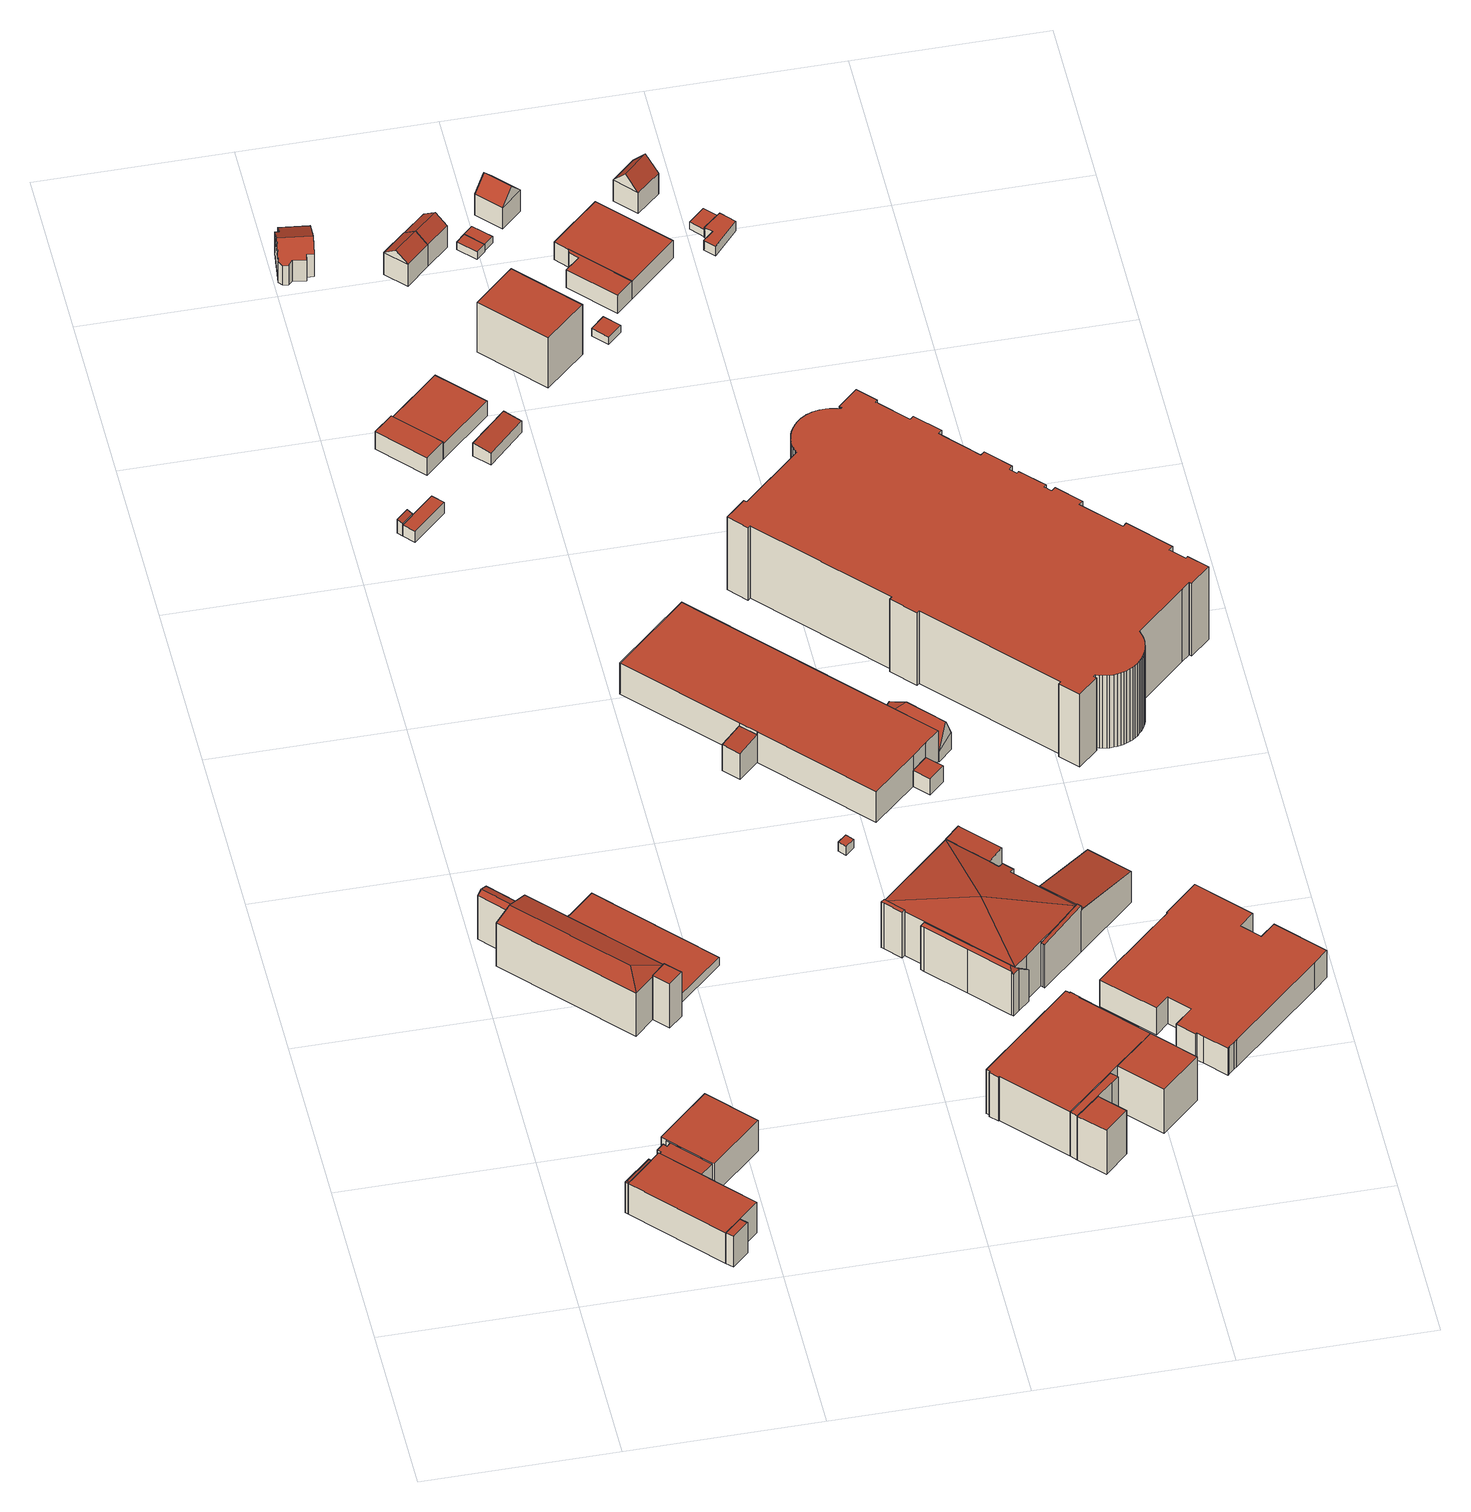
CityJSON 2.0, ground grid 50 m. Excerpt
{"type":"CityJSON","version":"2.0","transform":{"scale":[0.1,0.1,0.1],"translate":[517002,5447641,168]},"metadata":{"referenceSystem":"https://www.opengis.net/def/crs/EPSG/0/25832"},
"CityObjects":{
"building1":{"type":"Building","attributes":{"Gemeindeschluessel":"08125065","Geometrietyp2DReferenz":"3000","function":"31001_2050"},"address":[{"country":"Germany","locality":"Neckarsulm","thoroughfareNumber":"9","thoroughfareName":"Konrad-Zuse-Straße"}],"children":["building1-1","building1-2","building1-3","building1-4","building1-5"]},
"building1-1":{"type":"BuildingPart","attributes":{"roofType":"5000","measuredHeight":10.49},"parents":["building1"],"geometry":[{"type":"Solid","lod":"2","boundaries":[[[[0,1,2,3]],[[4,5,6]],[[6,5,0,7]],[[4,8,9,5]],[[0,3,7]],[[3,2,8,4]],[[7,3,4,6]],[[8,2,1,9]],[[9,1,0,5]]]],"semantics":{"surfaces":[{"type":"WallSurface"},{"type":"RoofSurface"},{"type":"GroundSurface"},{"type":"ClosureSurface"}],"values":[[0,1,1,0,1,0,1,2,3]]}}]},
"building1-2":{"type":"BuildingPart","attributes":{"roofType":"1000","measuredHeight":10.29},"parents":["building1"],"geometry":[{"type":"MultiSurface","lod":"2","boundaries":[[[10,11,9,1,12,13,14]],[[15,0,5,16,17,18,19]],[[15,12,1,0]],[[5,9,11,16]],[[17,10,14,18]],[[18,14,13,20,19]],[[21,15,19,20]],[[13,12,21,20]],[[9,5,0,1]],[[16,11,10,17]]],"semantics":{"surfaces":[{"type":"GroundSurface"},{"type":"RoofSurface"},{"type":"WallSurface"},{"type":"ClosureSurface"}],"values":[0,1,2,2,2,2,2,3,3,3]}}]},
"building1-3":{"type":"BuildingPart","attributes":{"roofType":"1000","measuredHeight":10.29},"parents":["building1"],"geometry":[{"type":"Solid","lod":"2","boundaries":[[[[22,23,10,17]],[[23,24,11,10]],[[16,11,24,25]],[[25,24,23,22]],[[25,22,17,16]],[[17,10,11,16]]]],"semantics":{"surfaces":[{"type":"WallSurface"},{"type":"GroundSurface"},{"type":"RoofSurface"},{"type":"ClosureSurface"}],"values":[[0,1,0,0,2,3]]}}]},
"building1-4":{"type":"BuildingPart","attributes":{"roofType":"1000","measuredHeight":9.85},"parents":["building1"],"geometry":[{"type":"MultiSurface","lod":"2","boundaries":[[[13,12,26,27,28,29,30,31,30,32]],[[33,26,12,21]],[[34,28,27,35]],[[36,31,30,37]],[[35,27,26,33]],[[37,30,29,38]],[[20,13,32,39]],[[37,38,34,35,33,21,20,39,37,36]],[[38,29,28,34]],[[30,37,39,32]],[[13,20,21,12]]],"semantics":{"surfaces":[{"type":"GroundSurface"},{"type":"WallSurface"},{"type":"RoofSurface"},{"type":"ClosureSurface"}],"values":[0,1,1,1,1,1,1,2,1,3,3]}}]},
"building1-5":{"type":"BuildingPart","attributes":{"roofType":"1000","measuredHeight":10.29},"parents":["building1"],"geometry":[{"type":"MultiSurface","lod":"2","boundaries":[[[40,41,42,43,44,45]],[[46,32,30,31,47,48,49]],[[44,49,48,45]],[[40,47,31,41]],[[43,46,49,44]],[[39,32,42]],[[42,32,46,43]],[[45,48,47,40]],[[37,39,42,41,36]],[[31,30,37,36]],[[32,39,37,30]]],"semantics":{"surfaces":[{"type":"RoofSurface"},{"type":"GroundSurface"},{"type":"WallSurface"},{"type":"ClosureSurface"}],"values":[0,1,2,2,2,2,2,2,2,3,3]}}]},
"building2":{"type":"Building","attributes":{"Gemeindeschluessel":"08125065","Geometrietyp2DReferenz":"3000","function":"31001_2020"},"address":[{"country":"Germany","locality":"Neckarsulm","thoroughfareName":"Konrad-Zuse-Straße"}],"children":["building2-1","building2-2","building2-3"]},
"building2-1":{"type":"BuildingPart","attributes":{"roofType":"1000","measuredHeight":14.84},"parents":["building2"],"geometry":[{"type":"Solid","lod":"2","boundaries":[[[[50,51,52,53]],[[54,55,56,52,51]],[[53,52,56,57]],[[57,56,55,58,59]],[[57,59,60,50,53]],[[60,61,54,51,50]],[[61,60,59,58]],[[55,54,61,58]]]],"semantics":{"surfaces":[{"type":"WallSurface"},{"type":"GroundSurface"},{"type":"RoofSurface"},{"type":"ClosureSurface"}],"values":[[0,1,0,0,2,0,0,3]]}}]},
"building2-2":{"type":"BuildingPart","attributes":{"roofType":"5000","measuredHeight":15.95},"parents":["building2"],"geometry":[{"type":"Solid","lod":"2","boundaries":[[[[62,63,64,65]],[[66,67,68,69]],[[70,66,69,71,72,58]],[[73,68,67,74,55,54,75,64,63]],[[76,63,62]],[[70,74,67,66]],[[77,75,54,61]],[[62,65,77,72,71]],[[65,64,75,77]],[[68,78,69]],[[58,55,74,70]],[[61,58,72,77]],[[55,58,61,54]],[[78,79,80,71,69]],[[81,80,79,78]],[[68,73,81,78]],[[76,62,71,80,81]],[[63,76,81,73]]]],"semantics":{"surfaces":[{"type":"WallSurface"},{"type":"RoofSurface"},{"type":"GroundSurface"},{"type":"ClosureSurface"}],"values":[[0,0,1,2,0,0,0,1,0,0,0,1,3,0,3,3,0,3]]}}]},
"building2-3":{"type":"BuildingPart","attributes":{"roofType":"3100","measuredHeight":15.41},"parents":["building2"],"geometry":[{"type":"Solid","lod":"2","boundaries":[[[[78,68,82,83]],[[83,82,84,85]],[[83,86,79,78]],[[85,84,63,76]],[[84,82,68,73,63]],[[85,86,83]],[[76,80,79,86,85]],[[76,81,80]],[[80,81,78,79]],[[81,73,68,78]],[[63,73,81,76]]]],"semantics":{"surfaces":[{"type":"WallSurface"},{"type":"RoofSurface"},{"type":"GroundSurface"},{"type":"ClosureSurface"}],"values":[[0,0,1,0,2,0,1,0,3,3,3]]}}]},
"building3":{"type":"Building","attributes":{"Gemeindeschluessel":"08125065","Geometrietyp2DReferenz":"3000","function":"31001_2112","roofType":"1000","measuredHeight":2.77},"address":[{"country":"Germany","locality":"Neckarsulm","thoroughfareName":"Konrad-Zuse-Straße"}],"geometry":[{"type":"Solid","lod":"2","boundaries":[[[[87,88,89,90]],[[90,89,91,92]],[[89,88,93,91]],[[87,90,92,94]],[[94,93,88,87]],[[92,91,93,94]]]],"semantics":{"surfaces":[{"type":"WallSurface"},{"type":"GroundSurface"},{"type":"RoofSurface"}],"values":[[0,0,1,2,0,0]]}}]},
"building4":{"type":"Building","attributes":{"Gemeindeschluessel":"08125065","Geometrietyp2DReferenz":"3000","function":"31001_2463"},"address":[{"country":"Germany","locality":"Neckarsulm","thoroughfareName":"Hohenloher Straße"}],"children":["building4-1","building4-2"]},
"building4-1":{"type":"BuildingPart","attributes":{"roofType":"2100","measuredHeight":4.59},"parents":["building4"],"geometry":[{"type":"Solid","lod":"2","boundaries":[[[[95,96,97,98,99]],[[100,95,99,101]],[[96,102,103,97]],[[100,102,96,95]],[[101,104,103,102,100]],[[104,101,99,98]],[[97,103,104,98]]]],"semantics":{"surfaces":[{"type":"WallSurface"},{"type":"RoofSurface"},{"type":"GroundSurface"},{"type":"ClosureSurface"}],"values":[[0,1,2,0,0,0,3]]}}]},
"building4-2":{"type":"BuildingPart","attributes":{"roofType":"1000","measuredHeight":3.69},"parents":["building4"],"geometry":[{"type":"Solid","lod":"2","boundaries":[[[[98,105,106,107,104]],[[105,108,109,106]],[[106,109,110,107]],[[109,108,97,103,110]],[[98,97,108,105]],[[107,110,103,104]],[[97,98,104,103]]]],"semantics":{"surfaces":[{"type":"RoofSurface"},{"type":"WallSurface"},{"type":"GroundSurface"},{"type":"ClosureSurface"}],"values":[[0,1,1,2,1,1,3]]}}]},
"building5":{"type":"Building","attributes":{"Gemeindeschluessel":"08125065","Geometrietyp2DReferenz":"3000","function":"31001_1010","roofType":"1000","measuredHeight":5.97},"address":[{"country":"Germany","locality":"Neckarsulm","thoroughfareNumber":"44","thoroughfareName":"Hohenloher Straße"}],"geometry":[{"type":"Solid","lod":"2","boundaries":[[[[111,112,113,114]],[[115,116,117,118]],[[118,113,112,115]],[[117,114,113,118]],[[115,112,111,116]],[[116,111,114,117]]]],"semantics":{"surfaces":[{"type":"GroundSurface"},{"type":"RoofSurface"},{"type":"WallSurface"}],"values":[[0,1,2,2,2,2]]}}]},
"building6":{"type":"Building","attributes":{"Gemeindeschluessel":"08125065","Geometrietyp2DReferenz":"3000","function":"31001_1010","roofType":"5000","measuredHeight":9.89},"address":[{"country":"Germany","locality":"Neckarsulm","thoroughfareNumber":"111","thoroughfareName":"Ganzhornstraße"}],"geometry":[{"type":"Solid","lod":"2","boundaries":[[[[119,120,121,122]],[[123,124,125,126]],[[126,127,123]],[[125,124,128,129,130,131,132,133,121,120,134]],[[126,125,134,135]],[[136,130,129,137]],[[126,135,119,122,138,127]],[[135,134,120,119]],[[139,136,137,140,123,127,138,141,142]],[[142,132,131,139]],[[122,121,133,141]],[[141,133,132,142]],[[140,128,124,123]],[[139,131,130,136]],[[141,138,122]],[[137,129,128,140]]]],"semantics":{"surfaces":[{"type":"WallSurface"},{"type":"GroundSurface"},{"type":"RoofSurface"}],"values":[[0,0,0,1,0,0,2,0,2,0,0,0,0,0,0,0]]}}]},
"building7":{"type":"Building","attributes":{"Gemeindeschluessel":"08125065","Geometrietyp2DReferenz":"3000","function":"31001_2112","roofType":"1000","measuredHeight":4.99},"address":[{"country":"Germany","locality":"Neckarsulm","thoroughfareName":"Hohenloher Straße"}],"geometry":[{"type":"Solid","lod":"2","boundaries":[[[[143,144,145,146]],[[143,146,147,148]],[[147,113,114,148]],[[148,114,144,143]],[[145,144,114,113]],[[146,145,113,147]]]],"semantics":{"surfaces":[{"type":"WallSurface"},{"type":"RoofSurface"},{"type":"GroundSurface"}],"values":[[0,1,0,0,2,0]]}}]},
"building8":{"type":"Building","attributes":{"Gemeindeschluessel":"08125065","Geometrietyp2DReferenz":"3000","function":"31001_2723","roofType":"2100","measuredHeight":4.46},"address":[{"country":"Germany","locality":"Neckarsulm","thoroughfareName":"Hohenloher Straße"}],"geometry":[{"type":"Solid","lod":"2","boundaries":[[[[149,150,151,152]],[[152,153,154,149]],[[152,151,155,153]],[[155,151,150,156]],[[153,155,156,154]],[[154,156,150,149]]]],"semantics":{"surfaces":[{"type":"WallSurface"},{"type":"RoofSurface"},{"type":"GroundSurface"}],"values":[[0,1,0,2,0,0]]}}]},
"building9":{"type":"Building","attributes":{"Gemeindeschluessel":"08125065","Geometrietyp2DReferenz":"3000","function":"31001_2523","roofType":"9999","measuredHeight":3},"address":[{"country":"Germany","locality":"Neckarsulm","thoroughfareName":"Konrad-Zuse-Straße"}],"geometry":[{"type":"Solid","lod":"2","boundaries":[[[[157,158,159,160]],[[158,161,162,159]],[[157,163,161,158]],[[160,164,163,157]],[[159,162,164,160]],[[161,163,164,162]]]],"semantics":{"surfaces":[{"type":"RoofSurface"},{"type":"WallSurface"},{"type":"GroundSurface"}],"values":[[0,1,1,1,1,2]]}}]},
"building10":{"type":"Building","attributes":{"Gemeindeschluessel":"08125065","Geometrietyp2DReferenz":"3000","function":"31001_1010","roofType":"3100","measuredHeight":9.92},"address":[{"country":"Germany","locality":"Neckarsulm","thoroughfareNumber":"113","thoroughfareName":"Ganzhornstraße"}],"geometry":[{"type":"Solid","lod":"2","boundaries":[[[[165,166,167]],[[165,168,169,170]],[[171,172,173,167]],[[168,173,172,169]],[[167,166,174,171]],[[170,169,172,171]],[[171,174,170]],[[170,174,166,165]],[[167,173,168,165]]]],"semantics":{"surfaces":[{"type":"WallSurface"},{"type":"GroundSurface"},{"type":"RoofSurface"}],"values":[[0,0,0,1,2,0,0,2,0]]}}]},
"building11":{"type":"Building","attributes":{"Gemeindeschluessel":"08125065","Geometrietyp2DReferenz":"3000","function":"31001_2081"},"address":[{"country":"Germany","locality":"Neckarsulm","thoroughfareNumber":"8","thoroughfareName":"Konrad-Zuse-Straße"}],"children":["building11-1","building11-2","building11-3","building11-4"]},
"building11-1":{"type":"BuildingPart","attributes":{"roofType":"2100","measuredHeight":9.29},"parents":["building11"],"geometry":[{"type":"Solid","lod":"2","boundaries":[[[[175,176,177,178,179]],[[180,181,182,183,184]],[[179,183,182,175]],[[176,181,180,177]],[[175,182,181,176]],[[177,180,184,178]],[[183,179,178,184]]]],"semantics":{"surfaces":[{"type":"RoofSurface"},{"type":"GroundSurface"},{"type":"WallSurface"},{"type":"ClosureSurface"}],"values":[[0,1,2,2,2,2,3]]}}]},
"building11-2":{"type":"BuildingPart","attributes":{"roofType":"1000","measuredHeight":5.36},"parents":["building11"],"geometry":[{"type":"Solid","lod":"2","boundaries":[[[[185,186,187,188]],[[185,189,190,186]],[[186,190,191,187]],[[190,189,192,191]],[[187,191,192,188]],[[189,185,188,192]]]],"semantics":{"surfaces":[{"type":"RoofSurface"},{"type":"WallSurface"},{"type":"GroundSurface"},{"type":"ClosureSurface"}],"values":[[0,1,1,2,1,3]]}}]},
"building11-3":{"type":"BuildingPart","attributes":{"roofType":"1000","measuredHeight":10.2},"parents":["building11"],"geometry":[{"type":"Solid","lod":"2","boundaries":[[[[193,178,184,180,194]],[[189,185,195]],[[196,192,197,198]],[[199,200,201,202]],[[188,192,196]],[[192,189,203,180,184,183,201,200,204,197]],[[197,205,198]],[[206,207,204,200,199]],[[194,180,203,208]],[[208,203,189,195]],[[202,201,183,209]],[[199,202,209,193,194,208,195,196,198,206]],[[183,179,209]],[[178,193,209,179]],[[183,184,178,179]],[[207,206,198,205]],[[204,207,205,197]],[[188,196,195,185]],[[189,192,188,185]]]],"semantics":{"surfaces":[{"type":"WallSurface"},{"type":"GroundSurface"},{"type":"RoofSurface"},{"type":"ClosureSurface"}],"values":[[0,0,0,0,0,1,0,0,0,0,0,2,0,0,3,0,3,0,3]]}}]},
"building11-4":{"type":"BuildingPart","attributes":{"roofType":"5000","measuredHeight":11.06},"parents":["building11"],"geometry":[{"type":"Solid","lod":"2","boundaries":[[[[207,210,211]],[[211,212,204,207]],[[213,214,215,216]],[[211,210,217,216]],[[216,217,213]],[[205,213,217,210,207]],[[197,204,212,215,214]],[[216,215,212,211]],[[214,213,205,197]],[[197,205,207,204]]]],"semantics":{"surfaces":[{"type":"RoofSurface"},{"type":"WallSurface"},{"type":"GroundSurface"},{"type":"ClosureSurface"}],"values":[[0,1,1,0,1,0,2,1,1,3]]}}]},
"building12":{"type":"Building","attributes":{"Gemeindeschluessel":"08125065","Geometrietyp2DReferenz":"3000","function":"31001_2020"},"address":[{"country":"Germany","locality":"Neckarsulm","thoroughfareNumber":"10","thoroughfareName":"Robert-Mayer-Straße"}],"children":["building12-1","building12-2","building12-3","building12-4"]},
"building12-1":{"type":"BuildingPart","attributes":{"roofType":"1000","measuredHeight":14.75},"parents":["building12"],"geometry":[{"type":"Solid","lod":"2","boundaries":[[[[218,219,220,221]],[[222,223,219,218]],[[224,225,226,227]],[[221,220,228,229]],[[227,226,223,222]],[[230,231,232,233]],[[223,226,225,234,235,236,237,232,231,238,239,228,220,219]],[[240,235,234,241]],[[242,239,238,243]],[[243,238,231,230]],[[241,234,225,224]],[[244,237,236,245]],[[229,228,239,242]],[[229,242,243,230,233,244,245,240,241,224,227,222,218,221]],[[236,235,240,245]],[[237,244,233,232]]]],"semantics":{"surfaces":[{"type":"WallSurface"},{"type":"GroundSurface"},{"type":"RoofSurface"},{"type":"ClosureSurface"}],"values":[[0,0,0,0,0,0,1,0,0,0,0,0,0,2,3,3]]}}]},
"building12-2":{"type":"BuildingPart","attributes":{"roofType":"1000","measuredHeight":14.69},"parents":["building12"],"geometry":[{"type":"Solid","lod":"2","boundaries":[[[[246,247,248,249]],[[248,247,250,251]],[[252,251,250,253]],[[249,248,251,252]],[[246,249,252,253]],[[247,246,253,250]]]],"semantics":{"surfaces":[{"type":"WallSurface"},{"type":"GroundSurface"},{"type":"RoofSurface"},{"type":"ClosureSurface"}],"values":[[0,1,0,0,2,3]]}}]},
"building12-3":{"type":"BuildingPart","attributes":{"roofType":"1000","measuredHeight":14.79},"parents":["building12"],"geometry":[{"type":"Solid","lod":"2","boundaries":[[[[254,255,256,244,233,257,258]],[[233,232,247,246,257]],[[256,259,237,244]],[[254,260,261,255]],[[232,237,259,261,260,250,247]],[[255,261,259,256]],[[258,253,250,260,254]],[[253,258,257,246]],[[247,250,253,246]],[[237,232,233,244]]]],"semantics":{"surfaces":[{"type":"RoofSurface"},{"type":"WallSurface"},{"type":"GroundSurface"},{"type":"ClosureSurface"}],"values":[[0,1,1,1,2,1,1,1,3,3]]}}]},
"building12-4":{"type":"BuildingPart","attributes":{"roofType":"1000","measuredHeight":14.73},"parents":["building12"],"geometry":[{"type":"Solid","lod":"2","boundaries":[[[[235,262,263,236]],[[264,263,262,265]],[[265,262,235,240]],[[265,240,245,264]],[[245,236,263,264]],[[236,245,240,235]]]],"semantics":{"surfaces":[{"type":"GroundSurface"},{"type":"WallSurface"},{"type":"RoofSurface"},{"type":"ClosureSurface"}],"values":[[0,1,1,2,1,3]]}}]},
"building13":{"type":"Building","attributes":{"Gemeindeschluessel":"08125065","Geometrietyp2DReferenz":"3000","function":"31001_1010","roofType":"3100","measuredHeight":9.77},"address":[{"country":"Germany","locality":"Neckarsulm","thoroughfareNumber":"20","thoroughfareName":"Richard-Wagner-Straße"}],"geometry":[{"type":"Solid","lod":"2","boundaries":[[[[266,172,169,267]],[[267,169,268,269]],[[269,270,271,267]],[[272,270,269]],[[269,268,273,272]],[[267,271,266]],[[266,271,270,272]],[[272,273,172,266]],[[273,268,169,172]]]],"semantics":{"surfaces":[{"type":"WallSurface"},{"type":"RoofSurface"},{"type":"GroundSurface"}],"values":[[0,0,1,0,0,0,1,0,2]]}}]},
"building14":{"type":"Building","attributes":{"Gemeindeschluessel":"08125065","Geometrietyp2DReferenz":"3000","function":"31001_2112","roofType":"1000","measuredHeight":16.83},"address":[{"country":"Germany","locality":"Neckarsulm","thoroughfareNumber":"46","thoroughfareName":"Hohenloher Straße"}],"geometry":[{"type":"Solid","lod":"2","boundaries":[[[[274,275,276,277]],[[278,279,280,281]],[[281,280,275,274]],[[277,276,279,278]],[[278,281,274,277]],[[280,279,276,275]]]],"semantics":{"surfaces":[{"type":"WallSurface"},{"type":"RoofSurface"},{"type":"GroundSurface"}],"values":[[0,0,0,0,1,2]]}}]},
"building15":{"type":"Building","attributes":{"Gemeindeschluessel":"08125065","Geometrietyp2DReferenz":"3000","function":"31001_2463","roofType":"1000","measuredHeight":2.56},"address":[{"country":"Germany","locality":"Neckarsulm","thoroughfareName":"Richard-Wagner-Straße"}],"geometry":[{"type":"Solid","lod":"2","boundaries":[[[[282,283,284,285]],[[285,284,286,287]],[[286,284,283,288]],[[285,287,289,282]],[[289,288,283,282]],[[287,286,288,289]]]],"semantics":{"surfaces":[{"type":"WallSurface"},{"type":"GroundSurface"},{"type":"RoofSurface"}],"values":[[0,0,1,2,0,0]]}}]},
"building16":{"type":"Building","attributes":{"Gemeindeschluessel":"08125065","Geometrietyp2DReferenz":"3000","function":"31001_2020"},"address":[{"country":"Germany","locality":"Neckarsulm","thoroughfareNumber":"3","thoroughfareName":"Konrad-Zuse-Straße"}],"children":["building16-1","building16-2","building16-3","building16-4","building16-5","building16-6"]},
"building16-1":{"type":"BuildingPart","attributes":{"roofType":"3100","measuredHeight":14.25},"parents":["building16"],"geometry":[{"type":"Solid","lod":"2","boundaries":[[[[290,291,292,293,294]],[[295,294,293,296]],[[297,290,294,295]],[[298,291,290,297]],[[297,299,298]],[[296,300,295]],[[301,298,299,300,296]],[[295,300,299,297]],[[292,301,296,293]],[[291,298,301,292]]]],"semantics":{"surfaces":[{"type":"GroundSurface"},{"type":"WallSurface"},{"type":"RoofSurface"},{"type":"ClosureSurface"}],"values":[[0,1,1,1,1,1,2,2,3,3]]}}]},
"building16-2":{"type":"BuildingPart","attributes":{"roofType":"3500","measuredHeight":17.24},"parents":["building16"],"geometry":[{"type":"Solid","lod":"2","boundaries":[[[[302,303,304,305,306,307]],[[308,309,310,311]],[[312,313,314,315]],[[316,317,308,311,312,315,318,306,305]],[[311,310,313,312]],[[319,320,307,306,321]],[[317,322,309,308]],[[318,323,324,321]],[[319,325,326,327,320]],[[302,328,329,330,331,303]],[[316,296,293,322,317]],[[313,310,309,322,293,292,330,329,332,326,325,324,323,314]],[[321,306,318]],[[327,333,307,320]],[[326,332,333,327]],[[296,316,305,301]],[[293,296,301,292]],[[333,328,302,307]],[[332,329,328,333]],[[331,304,303]],[[330,292,301,305,304,331]],[[325,319,321,324]],[[323,318,315,314]]]],"semantics":{"surfaces":[{"type":"RoofSurface"},{"type":"WallSurface"},{"type":"GroundSurface"},{"type":"ClosureSurface"}],"values":[[0,1,1,0,1,0,1,1,1,1,1,2,0,1,3,1,3,1,3,1,3,3,3]]}}]},
"building16-3":{"type":"BuildingPart","attributes":{"roofType":"1000","measuredHeight":15.45},"parents":["building16"],"geometry":[{"type":"Solid","lod":"2","boundaries":[[[[325,334,335,336,324]],[[337,336,335,338]],[[338,339,340,341,337]],[[341,321,324,336,337]],[[339,334,325,319,340]],[[338,335,334,339]],[[321,341,340,319]],[[325,324,321,319]]]],"semantics":{"surfaces":[{"type":"GroundSurface"},{"type":"WallSurface"},{"type":"RoofSurface"},{"type":"ClosureSurface"}],"values":[[0,1,2,1,1,1,1,3]]}}]},
"building16-4":{"type":"BuildingPart","attributes":{"roofType":"2100","measuredHeight":15.56},"parents":["building16"],"geometry":[{"type":"Solid","lod":"2","boundaries":[[[[323,342,343,344,314]],[[345,342,323,318,346]],[[347,345,346,348,349]],[[349,344,343,347]],[[347,343,342,345]],[[348,315,314,344,349]],[[315,348,346,318]],[[323,314,315,318]]]],"semantics":{"surfaces":[{"type":"GroundSurface"},{"type":"WallSurface"},{"type":"RoofSurface"},{"type":"ClosureSurface"}],"values":[[0,1,2,1,1,1,1,3]]}}]},
"building16-5":{"type":"BuildingPart","attributes":{"roofType":"5000","measuredHeight":15.5},"parents":["building16"],"geometry":[{"type":"Solid","lod":"2","boundaries":[[[[350,351,352,353]],[[354,355,351,350]],[[327,356,357,333]],[[353,352,358,359]],[[360,361,362,363]],[[364,365,355,354]],[[327,326,365,364]],[[359,360,333,357,353]],[[363,328,333,360]],[[354,350,353,357,356,364]],[[364,356,327]],[[363,362,329,328]],[[359,358,361,360]],[[358,352,351,355,365,326,332,329,362,361]],[[326,327,333,332]],[[329,332,333,328]]]],"semantics":{"surfaces":[{"type":"WallSurface"},{"type":"RoofSurface"},{"type":"GroundSurface"},{"type":"ClosureSurface"}],"values":[[0,0,1,0,0,0,0,1,1,1,1,0,0,2,3,3]]}}]},
"building16-6":{"type":"BuildingPart","attributes":{"roofType":"2100","measuredHeight":15.66},"parents":["building16"],"geometry":[{"type":"Solid","lod":"2","boundaries":[[[[366,367,368,369]],[[369,368,291,298,370]],[[291,368,367,330,292]],[[331,330,367,366]],[[366,369,370,371,304,331]],[[304,371,305]],[[330,331,304,305,301,292]],[[301,305,371,370,298]],[[301,298,291,292]]]],"semantics":{"surfaces":[{"type":"WallSurface"},{"type":"GroundSurface"},{"type":"RoofSurface"},{"type":"ClosureSurface"}],"values":[[0,0,1,0,2,0,3,0,3]]}}]},
"building17":{"type":"Building","attributes":{"Gemeindeschluessel":"08125065","Geometrietyp2DReferenz":"3000","function":"31001_2463","roofType":"1000","measuredHeight":2.26},"address":[{"country":"Germany","locality":"Neckarsulm","thoroughfareName":"Richard-Wagner-Platz"}],"geometry":[{"type":"Solid","lod":"2","boundaries":[[[[372,373,282,289]],[[374,375,376,377]],[[289,376,375,372]],[[373,374,377,282]],[[282,377,376,289]],[[372,375,374,373]]]],"semantics":{"surfaces":[{"type":"RoofSurface"},{"type":"GroundSurface"},{"type":"WallSurface"}],"values":[[0,1,2,2,2,2]]}}]},
"building18":{"type":"Building","attributes":{"Gemeindeschluessel":"08125065","Geometrietyp2DReferenz":"3000","function":"31001_1010","roofType":"3100","measuredHeight":11.33},"address":[{"country":"Germany","locality":"Neckarsulm","thoroughfareNumber":"8","thoroughfareName":"Richard-Wagner-Platz"}],"geometry":[{"type":"Solid","lod":"2","boundaries":[[[[378,379,380,381]],[[378,382,383]],[[384,385,386,383]],[[383,386,379,378]],[[383,382,387,384]],[[384,387,381]],[[381,387,382,378]],[[385,380,379,386]],[[381,380,385,384]]]],"semantics":{"surfaces":[{"type":"WallSurface"},{"type":"RoofSurface"},{"type":"GroundSurface"}],"values":[[0,0,0,0,1,0,1,2,0]]}}]},
"building19":{"type":"Building","attributes":{"Gemeindeschluessel":"08125065","Geometrietyp2DReferenz":"3000","function":"31001_2463","roofType":"1000","measuredHeight":2.46},"address":[{"country":"Germany","locality":"Neckarsulm","thoroughfareName":"Richard-Wagner-Straße"}],"geometry":[{"type":"Solid","lod":"2","boundaries":[[[[388,389,390,391]],[[392,393,394,395]],[[391,390,393,392]],[[391,392,395,388]],[[393,390,389,394]],[[395,394,389,388]]]],"semantics":{"surfaces":[{"type":"WallSurface"},{"type":"RoofSurface"},{"type":"GroundSurface"}],"values":[[0,0,0,1,2,0]]}}]},
"building20":{"type":"Building","attributes":{"Gemeindeschluessel":"08125065","Geometrietyp2DReferenz":"3000","function":"31001_2112"},"address":[{"country":"Germany","locality":"Neckarsulm","thoroughfareNumber":"21","thoroughfareName":"Richard-Wagner-Straße"}],"children":["building20-1","building20-2"]},
"building20-1":{"type":"BuildingPart","attributes":{"roofType":"1000","measuredHeight":5.94},"parents":["building20"],"geometry":[{"type":"Solid","lod":"2","boundaries":[[[[396,397,398,399]],[[400,401,397,396]],[[402,403,398,397,401]],[[399,398,403,404]],[[404,403,402,405]],[[399,404,405,400,396]],[[401,400,405,402]]]],"semantics":{"surfaces":[{"type":"WallSurface"},{"type":"GroundSurface"},{"type":"RoofSurface"},{"type":"ClosureSurface"}],"values":[[0,0,1,0,0,2,3]]}}]},
"building20-2":{"type":"BuildingPart","attributes":{"roofType":"1000","measuredHeight":6.01},"parents":["building20"],"geometry":[{"type":"Solid","lod":"2","boundaries":[[[[406,407,408,409]],[[407,410,411,402,401,408]],[[412,411,410,413]],[[414,412,413,406,409,415]],[[413,410,407,406]],[[414,405,402,411,412]],[[409,408,401,400,415]],[[405,414,415,400]],[[401,402,405,400]]]],"semantics":{"surfaces":[{"type":"WallSurface"},{"type":"GroundSurface"},{"type":"RoofSurface"},{"type":"ClosureSurface"}],"values":[[0,1,0,2,0,0,0,0,3]]}}]},
"building21":{"type":"Building","attributes":{"Gemeindeschluessel":"08125065","Geometrietyp2DReferenz":"3000","function":"31001_2020","roofType":"9999","measuredHeight":9},"address":[{"country":"Germany","locality":"Neckarsulm","thoroughfareNumber":"1","thoroughfareName":"Konrad-Zuse-Straße"}],"geometry":[{"type":"Solid","lod":"2","boundaries":[[[[416,417,418,419,420,421,422,423,424,425,426,427,428,429,430,431,432,433,434,435,436,437,438]],[[436,439,440,437]],[[435,441,439,436]],[[434,442,441,435]],[[433,443,442,434]],[[432,444,443,433]],[[431,445,444,432]],[[430,446,445,431]],[[429,447,446,430]],[[428,448,447,429]],[[427,449,448,428]],[[426,450,449,427]],[[425,451,450,426]],[[424,452,451,425]],[[423,453,452,424]],[[422,454,453,423]],[[421,455,454,422]],[[420,456,455,421]],[[419,457,456,420]],[[418,458,457,419]],[[417,459,458,418]],[[416,460,459,417]],[[438,461,460,416]],[[437,440,461,438]],[[439,441,442,443,444,445,446,447,448,449,450,451,452,453,454,455,456,457,458,459,460,461,440]]]],"semantics":{"surfaces":[{"type":"RoofSurface"},{"type":"WallSurface"},{"type":"GroundSurface"}],"values":[[0,1,1,1,1,1,1,1,1,1,1,1,1,1,1,1,1,1,1,1,1,1,1,1,2]]}}]},
"building22":{"type":"Building","attributes":{"Gemeindeschluessel":"08125065","Geometrietyp2DReferenz":"3000","function":"31001_1010","roofType":"5000","measuredHeight":11.2},"address":[{"country":"Germany","locality":"Neckarsulm","thoroughfareNumber":"19","thoroughfareName":"Richard-Wagner-Straße"}],"geometry":[{"type":"Solid","lod":"2","boundaries":[[[[462,463,464,465]],[[466,467,468,465]],[[469,470,463,462]],[[467,469,462,468]],[[466,471,470,469]],[[465,464,471,466]],[[465,468,462]],[[469,467,466]],[[470,471,464,463]]]],"semantics":{"surfaces":[{"type":"WallSurface"},{"type":"RoofSurface"},{"type":"GroundSurface"}],"values":[[0,1,0,1,0,0,0,0,2]]}}]},
"building23":{"type":"Building","attributes":{"Gemeindeschluessel":"08125065","Geometrietyp2DReferenz":"3000","function":"31001_2461","roofType":"1000","measuredHeight":24.45},"address":[{"country":"Germany","locality":"Neckarsulm","thoroughfareNumber":"1/2","thoroughfareName":"Stiftsbergstraße"}],"geometry":[{"type":"Solid","lod":"2","boundaries":[[[[472,473,474,475]],[[476,477,478,479]],[[480,481,482,483]],[[479,484,485,486,487,488,489,490,491,492,493,494,495,496,497,498,499,500,501,502,503,504,505,506,507,508,509,510,511,512,513,514,515,516,517,518,519,520,521,522,523,524,480,483,525,526,527,528,529,530,531,532,533,534,535,536,537,538,539,540,541,542,472,475,543,544,545,546,547,548,549,550,551,552,553,554,555,556,557,558,559,560,561,562,563,564,565,566,567,568,569,570,571,572,573,574,575,576,577,476]],[[568,578,579,569]],[[564,580,581,565]],[[533,582,583,534]],[[524,584,481,480]],[[543,585,586,544]],[[484,587,588,485]],[[561,589,590,562]],[[495,591,592,496]],[[500,593,594,501]],[[509,595,596,510]],[[565,581,597,566]],[[557,598,599,558]],[[490,600,601,491]],[[513,602,603,514]],[[496,592,604,497]],[[537,605,606,538]],[[553,607,608,554]],[[540,609,610,541]],[[572,611,612,573]],[[489,613,600,490]],[[575,614,615,576]],[[493,616,617,494]],[[555,618,619,556]],[[510,596,620,511]],[[518,621,622,519]],[[483,482,623,525]],[[531,624,625,532]],[[570,626,627,571]],[[491,601,628,492]],[[506,629,630,507]],[[545,631,632,546]],[[492,628,616,493]],[[517,633,621,518]],[[526,634,635,527]],[[528,636,637,529]],[[556,619,598,557]],[[497,604,638,498]],[[560,639,589,561]],[[574,640,614,575]],[[504,641,642,505]],[[558,599,643,559]],[[507,630,644,508]],[[571,627,611,572]],[[486,645,646,487]],[[569,579,626,570]],[[550,647,648,551]],[[520,649,650,521]],[[521,650,651,522]],[[498,638,652,499]],[[546,632,653,547]],[[525,623,634,526]],[[544,586,631,545]],[[499,652,593,500]],[[512,654,602,513]],[[548,655,656,549]],[[554,608,618,555]],[[516,657,633,517]],[[573,612,640,574]],[[494,617,591,495]],[[541,610,658,542]],[[563,659,580,564]],[[488,660,613,489]],[[501,594,661,502]],[[559,643,639,560]],[[547,653,655,548]],[[532,625,582,533]],[[530,662,624,531]],[[503,663,641,504]],[[539,664,609,540]],[[567,665,578,568]],[[549,656,647,550]],[[615,614,640,612,611,627,626,579,578,665,597,581,580,659,590,589,639,643,599,598,619,618,608,607,666,648,647,656,655,653,632,631,586,585,474,473,658,610,609,664,606,605,667,668,583,582,625,624,662,637,636,635,634,623,482,481,584,669,651,650,649,622,621,633,657,670,603,602,654,620,596,595,644,630,629,642,641,663,661,594,593,652,638,604,592,591,617,616,628,601,600,613,660,646,645,588,587,478,477,671]],[[552,666,607,553]],[[522,651,669,523]],[[519,622,649,520]],[[511,620,654,512]],[[485,588,645,486]],[[576,615,671,577]],[[505,642,629,506]],[[534,583,668,535]],[[508,644,595,509]],[[536,667,605,537]],[[502,661,663,503]],[[566,597,665,567]],[[514,603,670,515]],[[538,606,664,539]],[[527,635,636,528]],[[515,670,657,516]],[[551,648,666,552]],[[529,637,662,530]],[[535,668,667,536]],[[577,671,477,476]],[[562,590,659,563]],[[487,646,660,488]],[[479,478,587,484]],[[475,474,585,543]],[[542,658,473,472]],[[523,669,584,524]]]],"semantics":{"surfaces":[{"type":"WallSurface"},{"type":"RoofSurface"},{"type":"GroundSurface"}],"values":[[0,0,0,1,0,0,0,0,0,0,0,0,0,0,0,0,0,0,0,0,0,0,0,0,0,0,0,0,0,0,0,0,0,0,0,0,0,0,0,0,0,0,0,0,0,0,0,0,0,0,0,0,0,0,0,0,0,0,0,0,0,0,0,0,0,0,0,0,0,0,0,0,0,0,0,2,0,0,0,0,0,0,0,0,0,0,0,0,0,0,0,0,0,0,0,0,0,0,0,0,0,0]]}}]},
"building24":{"type":"Building","attributes":{"Gemeindeschluessel":"08125065","Geometrietyp2DReferenz":"3000","function":"31001_2463","roofType":"1000","measuredHeight":2.31},"address":[{"country":"Germany","locality":"Neckarsulm","thoroughfareName":"Richard-Wagner-Straße"}],"geometry":[{"type":"Solid","lod":"2","boundaries":[[[[672,673,674,675]],[[676,677,674,673]],[[678,676,673,672]],[[679,678,672,675]],[[679,677,676,678]],[[675,674,677,679]]]],"semantics":{"surfaces":[{"type":"WallSurface"},{"type":"GroundSurface"},{"type":"RoofSurface"}],"values":[[0,1,0,2,0,0]]}}]},
"building25":{"type":"Building","attributes":{"Gemeindeschluessel":"08125065","Geometrietyp2DReferenz":"3000","function":"31001_2463","roofType":"1000","measuredHeight":3.27},"address":[{"country":"Germany","locality":"Neckarsulm","thoroughfareName":"Richard-Wagner-Straße"}],"geometry":[{"type":"Solid","lod":"2","boundaries":[[[[680,681,682,683,684,673,674,685]],[[686,687,688,689,690,691,692,693]],[[692,685,674,693]],[[688,683,682,689]],[[689,682,681,690]],[[693,674,673,686]],[[686,673,684,687]],[[687,684,683,688]],[[690,681,680,691]],[[691,680,685,692]]]],"semantics":{"surfaces":[{"type":"GroundSurface"},{"type":"RoofSurface"},{"type":"WallSurface"}],"values":[[0,1,2,2,2,2,2,2,2,2]]}}]}
},
"vertices":[
[239,300,158],[239,300,55],[234,306,55],[234,306,158],[163,241,158],[169,235,158],[169,241,160],[234,300,160],[163,241,55],[169,235,55],
[406,62,55],[363,23,55],[262,321,55],[345,230,55],[456,109,55],[262,321,158],[363,23,158],[406,62,158],[456,109,158],[345,230,158],[345,230,153],[262,321,153],
[421,46,158],[421,46,55],[379,7,55],[379,7,158],
[269,328,55],[261,336,55],[279,353,55],[287,344,55],[297,353,55],[289,362,55],[380,262,55],[269,328,153],[279,353,153],[261,336,153],[289,362,153],[297,353,153],[287,344,153],[380,262,153],
[279,373,158],[289,362,158],[380,262,158],[385,258,158],[517,379,158],[411,495,158],[385,258,55],[279,373,55],[411,495,55],[517,379,55],
[407,881,153],[407,881,4],[443,914,4],[443,914,153],[373,918,4],[408,951,4],[430,928,4],[430,928,153],[408,951,148],[408,951,153],[373,918,153],[373,918,148],
[79,1205,162],[79,1205,4],[44,1173,4],[44,1173,148],[130,1252,148],[130,1252,4],[105,1229,4],[105,1229,157],[176,1203,148],[85,1211,164],[324,950,164],[85,1211,4],[176,1203,4],[322,870,4],[79,1205,150],[322,870,148],[105,1229,154],[91,1216,159],[85,1211,154],[85,1211,151],
[45,1295,4],[45,1295,154],[19,1271,4],[19,1271,150],[31,1282,159],
[563,1050,46],[563,1050,18],[310,1326,18],[310,1326,46],[176,1203,18],[176,1203,46],[430,928,18],[430,928,46],
[104,2608,99],[104,2608,53],[115,2596,53],[115,2596,90],[115,2596,94],[134,2636,99],[145,2624,94],[134,2636,53],[145,2624,53],[145,2624,90],
[140,2569,90],[228,2650,90],[203,2678,90],[140,2569,53],[228,2650,53],[203,2678,53],
[215,2786,52],[112,2899,52],[160,2943,52],[263,2831,52],[112,2899,111],[215,2786,111],[263,2831,111],[160,2943,111],
[25,3604,116],[25,3604,45],[15,3605,45],[15,3605,116],[91,3507,122],[91,3507,45],[107,3630,45],[107,3630,94],[96,3545,144],[71,3509,45],[70,3497,45],[36,3502,45],[25,3493,45],[11,3495,45],[2,3506,45],[29,3640,45],[29,3640,94],[36,3502,116],[70,3497,116],[9,3556,144],[25,3493,110],[71,3509,122],[2,3506,116],[11,3495,110],
[397,2953,102],[397,2953,52],[293,3065,52],[293,3065,102],[160,2943,102],[263,2831,102],
[335,2826,97],[335,2826,53],[372,2788,53],[372,2788,92],[465,2880,92],[429,2917,97],[465,2880,53],[429,2917,53],
[950,1329,93],[934,1347,93],[912,1327,93],[928,1309,93],[934,1347,63],[912,1327,63],[950,1329,63],[928,1309,63],
[302,3423,124],[278,3449,151],[254,3475,125],[302,3423,51],[362,3479,51],[362,3479,124],[314,3530,125],[314,3530,51],[254,3475,51],[338,3504,151],
[698,1655,146],[734,1616,146],[785,1664,152],[786,1664,152],[749,1703,152],[785,1664,59],[734,1616,59],[698,1655,59],[749,1703,59],[786,1664,59],
[1133,1508,113],[1167,1472,113],[1207,1508,113],[1172,1545,113],[1133,1508,59],[1167,1472,59],[1207,1508,59],[1172,1545,59],
[786,1664,162],[785,1664,162],[1133,1508,162],[1172,1545,162],[1209,1579,59],[1209,1579,162],[699,2132,162],[699,2132,59],[512,1960,59],[512,1960,162],[1022,1407,59],[1087,1711,59],[1209,1579,93],[1087,1711,162],[1087,1711,93],[1022,1407,162],[749,1703,162],
[1154,1682,170],[1125,1745,116],[1125,1745,59],[1211,1577,93],[1211,1577,59],[1248,1612,59],[1248,1612,116],[1232,1597,170],
[1308,568,250],[1308,568,102],[1067,346,102],[1067,346,250],[1316,560,250],[1316,560,102],[1337,541,250],[1337,541,102],[1318,562,102],[1318,562,250],[1075,338,102],[1075,338,250],[1093,316,250],[1093,316,102],[1234,163,102],[1234,163,250],[1335,540,102],[1477,385,102],[1376,293,102],[1355,273,102],[1091,314,102],[1072,335,102],[1477,385,250],[1335,540,250],[1072,335,250],[1091,314,250],[1355,273,250],[1376,293,250],
[1248,147,249],[1248,147,102],[1306,85,102],[1306,85,249],[1311,203,102],[1367,142,102],[1367,142,249],[1311,203,249],
[1352,240,250],[1353,239,250],[1371,256,250],[1248,147,250],[1311,203,250],[1371,256,102],[1352,240,102],[1353,239,102],
[1570,284,102],[1469,192,102],[1469,192,250],[1570,284,250],
[314,3530,123],[362,3479,123],[421,3533,51],[421,3533,123],[397,3559,149],[338,3504,149],[374,3585,123],[374,3585,51],
[420,3182,208],[420,3182,40],[562,3028,40],[562,3028,208],[665,3122,208],[665,3122,40],[523,3277,40],[523,3277,208],
[463,3538,82],[463,3538,57],[440,3515,57],[440,3515,82],[481,3472,57],[481,3472,82],[504,3493,57],[504,3493,82],
[1562,1013,62],[1410,873,62],[1402,881,62],[1323,967,62],[1475,1107,62],[1475,1107,167],[1323,967,202],[1562,1013,167],[1410,873,202],[1417,879,204],[1330,974,204],[1402,881,202],
[1249,741,211],[1292,781,212],[1338,823,212],[1402,881,212],[1179,938,234],[1215,710,211],[1280,1037,209],[1280,1037,62],[1258,1061,62],[1258,1061,209],[1247,1050,212],[1247,1050,62],[1228,1071,62],[1228,1071,212],[1323,967,212],[1269,1027,212],[1141,1166,212],[995,949,211],[1035,906,211],[954,994,211],[1269,1027,62],[1141,1166,62],[954,994,62],[995,949,62],[1035,906,62],[1035,906,209],[1249,741,167],[1249,741,62],[1292,781,62],[1292,781,207],[1215,710,62],[1215,710,209],
[987,942,62],[950,982,62],[946,987,62],[946,987,216],[950,982,216],[987,942,216],[995,949,216],[954,994,216],
[1178,1200,62],[1185,1192,62],[1265,1106,62],[1178,1200,217],[1141,1166,213],[1185,1192,217],[1228,1071,213],[1265,1106,217],
[1116,794,209],[1116,794,62],[1203,699,62],[1203,699,209],[1030,887,209],[1030,887,62],[1033,897,217],[1204,711,217],[1208,694,62],[1208,694,203],[1224,710,203],[1224,710,62],[1253,736,62],[1253,736,167],[1023,895,209],[1023,895,62],
[1297,776,207],[1297,776,62],[1300,772,62],[1300,772,207],[1410,873,218],[1402,881,218],
[528,3516,82],[487,3560,82],[487,3560,60],[528,3516,60],[504,3493,60],[463,3538,60],
[507,3620,129],[507,3620,58],[562,3560,58],[562,3560,129],[534,3644,172],[560,3669,130],[615,3609,130],[615,3609,58],[560,3669,58],[589,3584,172],
[731,3193,85],[731,3193,60],[695,3160,60],[695,3160,85],[729,3122,85],[729,3122,60],[765,3156,60],[765,3156,85],
[940,3374,122],[940,3374,63],[785,3543,63],[785,3543,122],[815,3259,122],[815,3259,63],[688,3397,63],[660,3428,63],[660,3428,122],[688,3397,122],
[669,3329,123],[669,3329,63],[771,3218,63],[771,3218,123],[706,3362,63],[687,3383,63],[687,3383,123],[706,3362,123],[688,3397,123],[815,3259,123],
[1614,851,176],[1616,849,176],[1445,692,176],[1411,660,176],[1524,538,176],[1558,570,176],[1605,519,176],[1559,476,176],[1598,434,176],[1600,436,176],[1614,422,176],[1663,369,176],[1667,373,176],[1682,387,176],[1689,393,176],[1925,610,176],[1962,645,176],[1857,759,176],[1819,724,176],[1778,769,176],[1815,804,176],[1699,930,176],[1664,897,176],[1815,804,86],[1699,930,86],[1778,769,86],[1819,724,86],[1857,759,86],[1962,645,86],[1925,610,86],[1689,393,86],[1682,387,86],[1667,373,86],[1663,369,86],[1614,422,86],[1600,436,86],[1598,434,86],[1559,476,86],[1605,519,86],[1558,570,86],[1524,538,86],[1411,660,86],[1445,692,86],[1616,849,86],[1614,851,86],[1664,897,86],
[839,3593,134],[839,3593,64],[889,3538,64],[889,3538,133],[950,3594,133],[924,3622,176],[864,3566,176],[900,3648,135],[900,3648,64],[950,3594,64],
[1260,2546,319],[1260,2546,75],[1265,2551,75],[1265,2551,319],[1161,1891,319],[1161,1891,75],[1155,1886,75],[1155,1886,319],[1844,1911,319],[1844,1911,75],[1854,1920,75],[1854,1920,319],[1210,1826,319],[1216,1831,319],[1497,1526,319],[1491,1521,319],[1533,1475,319],[1584,1522,319],[1579,1528,319],[1583,1532,319],[1592,1529,319],[1600,1527,319],[1609,1525,319],[1617,1524,319],[1626,1524,319],[1635,1525,319],[1644,1526,319],[1652,1528,319],[1660,1531,319],[1668,1535,319],[1676,1539,319],[1683,1544,319],[1690,1550,319],[1696,1556,319],[1702,1563,319],[1707,1570,319],[1711,1578,319],[1715,1586,319],[1718,1594,319],[1720,1603,319],[1721,1611,319],[1722,1620,319],[1722,1629,319],[1721,1638,319],[1719,1646,319],[1717,1655,319],[1847,1774,319],[1866,1792,319],[1868,1793,319],[1873,1788,319],[1924,1835,319],[1882,1880,319],[1877,1875,319],[1762,2021,319],[1752,2012,319],[1665,2105,319],[1675,2114,319],[1620,2174,319],[1610,2165,319],[1595,2181,319],[1601,2187,319],[1546,2245,319],[1541,2240,319],[1525,2257,319],[1535,2266,319],[1479,2327,319],[1469,2318,319],[1385,2410,319],[1395,2419,319],[1338,2480,319],[1329,2471,319],[1223,2597,319],[1172,2549,319],[1177,2544,319],[1173,2540,319],[1165,2543,319],[1156,2545,319],[1148,2547,319],[1139,2548,319],[1131,2548,319],[1122,2547,319],[1113,2546,319],[1105,2544,319],[1097,2541,319],[1089,2538,319],[1081,2533,319],[1074,2529,319],[1067,2523,319],[1061,2517,319],[1056,2511,319],[1051,2504,319],[1046,2496,319],[1042,2488,319],[1039,2480,319],[1037,2472,319],[1035,2463,319],[1034,2454,319],[1034,2444,319],[1035,2435,319],[1037,2426,319],[1040,2417,319],[888,2278,319],[883,2284,319],[832,2237,319],[874,2191,319],[880,2197,319],[1034,2454,75],[1034,2444,75],[1042,2488,75],[1039,2480,75],[1546,2245,75],[1541,2240,75],[1877,1875,75],[1223,2597,75],[1172,2549,75],[1210,1826,75],[1216,1831,75],[1056,2511,75],[1051,2504,75],[1617,1524,75],[1626,1524,75],[1660,1531,75],[1668,1535,75],[1715,1586,75],[1718,1594,75],[1037,2472,75],[1081,2533,75],[1074,2529,75],[1579,1528,75],[1583,1532,75],[1722,1620,75],[1722,1629,75],[1635,1525,75],[1479,2327,75],[1469,2318,75],[1113,2546,75],[1105,2544,75],[1395,2419,75],[1338,2480,75],[1040,2417,75],[888,2278,75],[1584,1522,75],[832,2237,75],[874,2191,75],[1600,1527,75],[1609,1525,75],[1097,2541,75],[1089,2538,75],[1720,1603,75],[1847,1774,75],[1866,1792,75],[1762,2021,75],[1595,2181,75],[1601,2187,75],[1035,2435,75],[1037,2426,75],[1592,1529,75],[1702,1563,75],[1707,1570,75],[1177,2544,75],[1173,2540,75],[1717,1655,75],[1752,2012,75],[1665,2105,75],[1675,2114,75],[1620,2174,75],[1644,1526,75],[1061,2517,75],[883,2284,75],[1690,1550,75],[1696,1556,75],[1067,2523,75],[1711,1578,75],[1497,1526,75],[1491,1521,75],[1139,2548,75],[1131,2548,75],[1868,1793,75],[1873,1788,75],[1924,1835,75],[1652,1528,75],[1165,2543,75],[1721,1611,75],[1156,2545,75],[1148,2547,75],[1719,1646,75],[1329,2471,75],[1046,2496,75],[1533,1475,75],[1676,1539,75],[1610,2165,75],[1683,1544,75],[1385,2410,75],[1035,2463,75],[1122,2547,75],[1535,2266,75],[1525,2257,75],[1882,1880,75],[1721,1638,75],[880,2197,75],
[1027,3423,93],[1027,3423,69],[1070,3461,69],[1070,3461,93],[997,3457,69],[1039,3495,69],[997,3457,93],[1039,3495,93],
[1104,3427,69],[1039,3354,69],[1016,3380,69],[1043,3404,69],[1026,3422,69],[1072,3462,69],[1027,3423,102],[1026,3422,102],[1043,3404,102],[1016,3380,102],[1039,3354,102],[1104,3427,102],[1072,3462,102],[1070,3461,102]
]}
